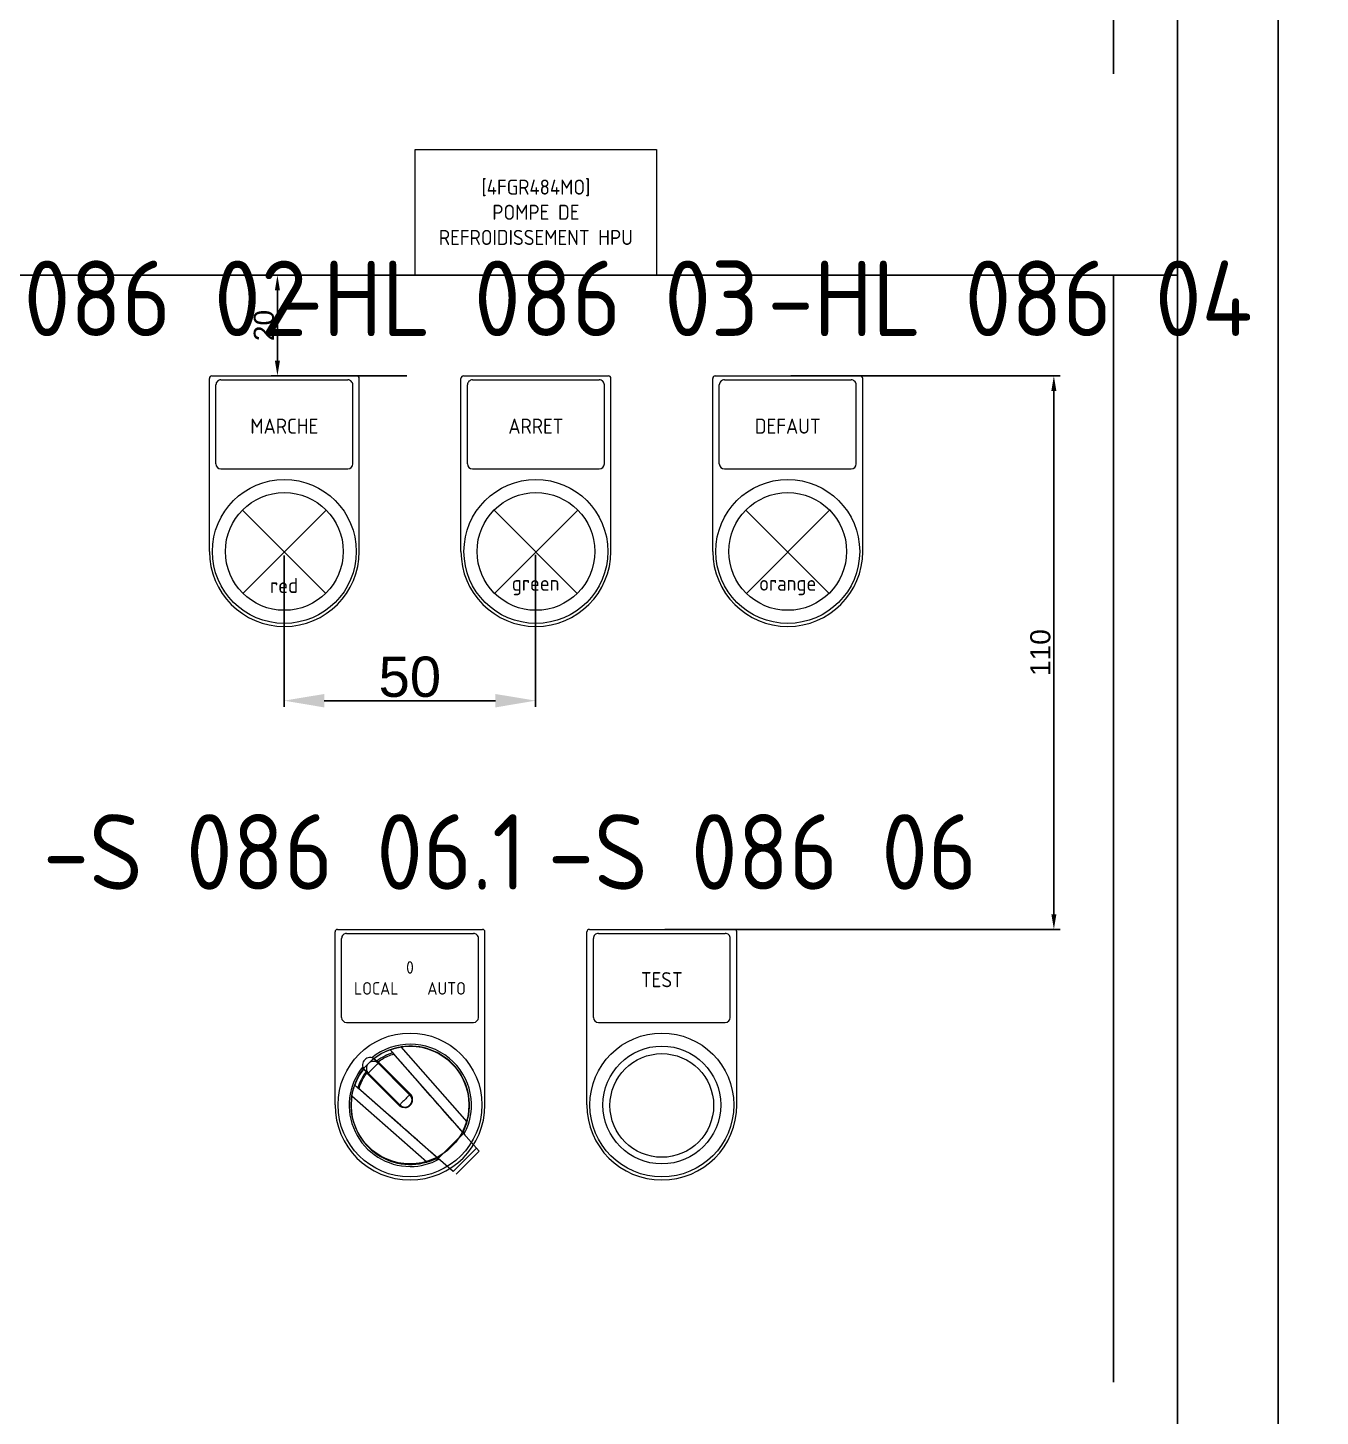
# Model space of a CAD drawing. Header units: millimetres. Extents: x 37984 to 70752, y 14140 to 37584.
# Drawn here: x 39704.7 to 39961.6, y 31952.7 to 32228.6 of the extents above; entities that cross this region are included whole.
import ezdxf
from ezdxf.enums import TextEntityAlignment as Align

# ---------------------------------------------------------------- set-up
doc = ezdxf.new("R2010")
doc.units = ezdxf.units.MM
doc.set_wipeout_variables(frame=1)
doc.layers.add('! NO PLOT !', color=7, linetype='Continuous', true_color=0xff75dd, plot=False)
doc.layers.add('000-PI-Oprema', color=30, linetype='Continuous', lineweight=5)
doc.layers.add('000-PI-ORMAR', color=2, linetype='Continuous')
doc.layers.add('000-PI_TEXT', color=7, linetype='Continuous')
doc.styles.add('PI0', font='isocpeur.ttf', dxfattribs={"width": 0.9})
doc.styles.get("Standard").update_dxf_attribs({"font": 'arial.ttf'})
doc.dimstyles.new('ISO-25', dxfattribs={"dimtxt": 4, "dimasz": 3, "dimexe": 1.25, "dimexo": 0.625, "dimtad": 1, "dimtxsty": 'Standard', "dimcen": 3, "dimadec": 0, "dimazin": 0, "dimtfac": 1, "dimtmove": 0, "dimatfit": 3, "dimfxl": 1, "dimarcsym": 0})
doc.dimstyles.new('ISO-25-lb', dxfattribs={"dimtxt": 8, "dimasz": 8, "dimexe": 1.25, "dimexo": 0.625, "dimtad": 1, "dimtxsty": 'Standard', "dimcen": 5, "dimadec": 0, "dimazin": 0, "dimtfac": 1, "dimtmove": 0, "dimatfit": 3, "dimfxl": 1, "dimarcsym": 0})

# ---------------------------------------------------------------- blocks, each defined once
blk = doc.blocks.new('*D656')
at = {"layer": '! NO PLOT !', "color": 0, "lineweight": -2, "ltscale": 0.25, "transparency": 16777216}
for p, q in [((39856.36, 32159.4), (39909.88, 32159.4)), ((39908.63, 32156.4), (39908.63, 32052.4)), ((39831.28, 32049.4), (39909.88, 32049.4))]:
    blk.add_line(p, q, dxfattribs=at)
at = {"layer": '! NO PLOT !', "color": 0, "ltscale": 0.25, "transparency": 16777216}
for points in [[(39908.13, 32156.4), (39909.13, 32156.4), (39908.63, 32159.4)], [(39908.13, 32052.4), (39909.13, 32052.4), (39908.63, 32049.4)]]:
    blk.add_solid(points, dxfattribs=at)
at = {"layer": 'Defpoints', "color": 0, "ltscale": 0.25, "transparency": 16777216}
for p in [(39855.73, 32159.4), (39830.66, 32049.4), (39908.63, 32049.4)]:
    blk.add_point(p, dxfattribs=at)
at = {"layer": '! NO PLOT !', "color": 0, "ltscale": 0.25, "transparency": 16777216, "insert": (39905.96, 32104.4), "char_height": 4, "attachment_point": 5, "rotation": 90}
blk.add_mtext('110', dxfattribs=at)
blk = doc.blocks.new('*D651')
at = {"layer": '! NO PLOT !', "color": 0, "lineweight": -2, "ltscale": 0.25, "transparency": 16777216}
for p, q in [((39780.03, 32179.4), (39753.06, 32179.4)), ((39754.31, 32162.4), (39754.31, 32176.4)), ((39780.03, 32159.4), (39753.06, 32159.4))]:
    blk.add_line(p, q, dxfattribs=at)
at = {"layer": '! NO PLOT !', "color": 0, "ltscale": 0.25, "transparency": 16777216}
for points in [[(39753.81, 32176.4), (39754.81, 32176.4), (39754.31, 32179.4)], [(39753.81, 32162.4), (39754.81, 32162.4), (39754.31, 32159.4)]]:
    blk.add_solid(points, dxfattribs=at)
at = {"layer": 'Defpoints', "color": 0, "ltscale": 0.25, "transparency": 16777216}
for p in [(39754.31, 32179.4), (39780.66, 32179.4), (39780.66, 32159.4)]:
    blk.add_point(p, dxfattribs=at)
at = {"layer": '! NO PLOT !', "color": 0, "ltscale": 0.25, "transparency": 16777216, "insert": (39751.64, 32169.4), "char_height": 4, "attachment_point": 5, "rotation": 90}
blk.add_mtext('20', dxfattribs=at)
blk = doc.blocks.new('podloska')
at = {"layer": '000-PI-Oprema'}
for p, q in [((43278.7, 39063.45), (43278.7, 39097.85)), ((43279.2, 39098.35), (43308, 39098.35)), ((43281, 39097.55), (43306.2, 39097.55)), ((43308.5, 39063.45), (43308.5, 39097.85)), ((43280, 39080.85), (43280, 39096.55)), ((43307.2, 39080.85), (43307.2, 39096.55)), ((43281, 39079.85), (43306.2, 39079.85))]:
    blk.add_line(p, q, dxfattribs=at)
blk.add_circle((43293.6, 39063.45), 14.3, dxfattribs=at)
at = {"layer": '000-PI-Oprema', "ltscale": 0.25}
blk.add_circle((43293.6, 39063.45), 11.7, dxfattribs=at)
at = {"layer": '000-PI-Oprema'}
for centre, radius, start, end in [((43279.2, 39097.85), 0.5, 90, 179.9998), ((43281, 39096.55), 1, 90, 180.0001), ((43306.2, 39096.55), 1, 359.9999, 90), ((43308, 39097.85), 0.5, 0.0002, 90), ((43281, 39080.85), 1, 180, 270), ((43306.2, 39080.85), 1, 270, 0), ((43293.6, 39063.45), 14.9, 180, 0)]:
    blk.add_arc(centre, radius, start, end, dxfattribs=at)
blk = doc.blocks.new('*D654')
at = {"layer": '! NO PLOT !', "color": 0, "linetype": 'Continuous', "lineweight": -2, "ltscale": 0.25, "transparency": 16777216}
for p, q in [((39755.63, 32123.73), (39755.63, 32093.6)), ((39805.63, 32123.83), (39805.63, 32093.6)), ((39763.63, 32094.85), (39797.63, 32094.85))]:
    blk.add_line(p, q, dxfattribs=at)
at = {"layer": '! NO PLOT !', "color": 0, "ltscale": 0.25, "transparency": 16777216}
for points in [[(39763.63, 32096.18), (39763.63, 32093.51), (39755.63, 32094.85)], [(39797.63, 32096.18), (39797.63, 32093.51), (39805.63, 32094.85)]]:
    blk.add_solid(points, dxfattribs=at)
at = {"layer": 'Defpoints', "color": 0, "ltscale": 0.25, "transparency": 16777216}
for p in [(39755.63, 32124.35), (39805.63, 32124.45), (39805.63, 32094.85)]:
    blk.add_point(p, dxfattribs=at)
at = {"layer": '! NO PLOT !', "color": 0, "ltscale": 0.25, "transparency": 16777216, "insert": (39780.63, 32099.55), "char_height": 8, "attachment_point": 5}
blk.add_mtext('50', dxfattribs=at)

msp = doc.modelspace()

# ---------------------------------------------------------------- wipeouts: each hides what was drawn before it
msp.add_wipeout([(39609.672, 32763.904), (40001.672, 32763.904), (40001.672, 30766.904), (39609.672, 30766.904)]).dxf.layer = '000-PI-ORMAR'

# ---------------------------------------------------------------- next in the draw order: linework, layer by layer
at = {"layer": '! NO PLOT !'}
for p, q in [((39953.184, 30849.154), (39953.184, 32689.154)), ((39933.184, 32684.154), (39933.184, 30854.154))]:
    msp.add_line(p, q, dxfattribs=at)
at = {"layer": '! NO PLOT !', "ltscale": 0.25}
for p, q in [((39920.511, 32439.404), (39920.511, 32219.404)), ((39933.184, 32179.404), (39678.184, 32179.404)), ((39920.511, 32179.404), (39920.511, 31959.404))]:
    msp.add_line(p, q, dxfattribs=at)
at = {"layer": '000-PI-Oprema'}
for p, q in [((39747.361, 32132.727), (39763.907, 32116.181)), ((39764.007, 32132.727), (39747.461, 32116.181)), ((39797.361, 32132.727), (39813.907, 32116.181)), ((39814.007, 32132.727), (39797.461, 32116.181)), ((39847.411, 32132.727), (39863.957, 32116.181)), ((39864.057, 32132.727), (39847.511, 32116.181)), ((39777.353, 32025.695), (39777.43, 32025.718)), ((39777.43, 32025.718), (39777.511, 32025.741)), ((39777.511, 32025.741), (39777.596, 32025.765)), ((39777.596, 32025.765), (39777.685, 32025.789)), ((39777.685, 32025.789), (39777.778, 32025.814)), ((39777.778, 32025.814), (39777.873, 32025.838)), ((39777.873, 32025.838), (39777.971, 32025.862)), ((39777.971, 32025.862), (39778.072, 32025.886)), ((39778.072, 32025.886), (39778.174, 32025.909)), ((39778.174, 32025.909), (39778.278, 32025.932)), ((39778.278, 32025.932), (39778.383, 32025.953)), ((39778.383, 32025.953), (39778.488, 32025.974)), ((39778.488, 32025.974), (39778.594, 32025.994)), ((39778.594, 32025.994), (39778.699, 32026.013)), ((39778.699, 32026.013), (39778.804, 32026.031)), ((39778.804, 32026.031), (39778.907, 32026.048)), ((39791.999, 32011.129), (39778.907, 32026.048)), ((39773.549, 32023.736), (39773.545, 32023.74)), ((39773.561, 32023.724), (39773.549, 32023.736)), ((39773.582, 32023.704), (39773.561, 32023.724)), ((39773.611, 32023.674), (39773.582, 32023.704)), ((39780.657, 32016.487), (39773.609, 32023.535)), ((39773.649, 32023.636), (39773.611, 32023.674)), ((39773.894, 32023.391), (39773.649, 32023.636)), ((39773.979, 32023.306), (39773.894, 32023.391)), ((39774.073, 32023.212), (39773.979, 32023.306)), ((39781.034, 32016.252), (39774.073, 32023.212)), ((39774.193, 32023.234), (39774.14, 32023.287)), ((39774.22, 32023.206), (39774.193, 32023.234)), ((39774.249, 32023.178), (39774.22, 32023.206)), ((39774.337, 32023.09), (39774.249, 32023.178)), ((39774.337, 32023.09), (39774.596, 32023.274)), ((39780.711, 32016.716), (39774.337, 32023.09)), ((39774.596, 32023.274), (39774.861, 32023.451)), ((39774.861, 32023.451), (39775.132, 32023.619)), ((39775.132, 32023.619), (39775.407, 32023.78)), ((39775.407, 32023.78), (39775.688, 32023.932)), ((39775.688, 32023.932), (39775.973, 32024.076)), ((39775.973, 32024.076), (39776.262, 32024.211)), ((39776.262, 32024.211), (39776.556, 32024.337)), ((39776.556, 32024.337), (39776.854, 32024.455)), ((39776.735, 32025.491), (39776.738, 32025.492)), ((39776.739, 32025.487), (39776.735, 32025.491)), ((39776.738, 32025.492), (39776.746, 32025.495)), ((39776.751, 32025.473), (39776.739, 32025.487)), ((39776.746, 32025.495), (39776.76, 32025.5)), ((39776.771, 32025.45), (39776.751, 32025.473)), ((39776.76, 32025.5), (39776.781, 32025.507)), ((39776.8, 32025.416), (39776.771, 32025.45)), ((39776.781, 32025.507), (39776.807, 32025.517)), ((39776.838, 32025.373), (39776.8, 32025.416)), ((39776.807, 32025.517), (39776.839, 32025.528)), ((39776.885, 32025.319), (39776.838, 32025.373)), ((39776.839, 32025.528), (39776.877, 32025.541)), ((39776.854, 32024.455), (39777.155, 32024.563)), ((39776.877, 32025.541), (39776.92, 32025.556)), ((39776.942, 32025.255), (39776.885, 32025.319)), ((39776.92, 32025.556), (39776.969, 32025.573)), ((39777.008, 32025.18), (39776.942, 32025.255)), ((39776.969, 32025.573), (39777.023, 32025.591)), ((39777.083, 32025.094), (39777.008, 32025.18)), ((39777.023, 32025.591), (39777.081, 32025.61)), ((39777.081, 32025.61), (39777.144, 32025.63)), ((39777.168, 32024.997), (39777.083, 32025.094)), ((39777.144, 32025.63), (39777.211, 32025.651)), ((39777.155, 32024.563), (39777.46, 32024.663)), ((39777.262, 32024.89), (39777.168, 32024.997)), ((39777.211, 32025.651), (39777.28, 32025.673)), ((39777.276, 32024.872), (39777.248, 32024.904)), ((39791.001, 32009.234), (39777.262, 32024.89)), ((39777.305, 32024.839), (39777.276, 32024.872)), ((39777.28, 32025.673), (39777.353, 32025.695)), ((39777.335, 32024.806), (39777.305, 32024.839)), ((39777.365, 32024.771), (39777.335, 32024.806)), ((39777.396, 32024.736), (39777.365, 32024.771)), ((39777.428, 32024.7), (39777.396, 32024.736)), ((39777.46, 32024.663), (39777.428, 32024.7)), ((39778.19, 32023.831), (39777.46, 32024.663)), ((39778.92, 32022.999), (39778.19, 32023.831)), ((39779.65, 32022.167), (39778.92, 32022.999)), ((39771.428, 32021.615), (39771.424, 32021.619)), ((39771.44, 32021.603), (39771.428, 32021.615)), ((39771.46, 32021.582), (39771.44, 32021.603)), ((39771.49, 32021.553), (39771.46, 32021.582)), ((39771.528, 32021.515), (39771.49, 32021.553)), ((39771.575, 32021.468), (39771.528, 32021.515)), ((39771.544, 32020.032), (39771.713, 32020.303)), ((39771.631, 32021.411), (39771.575, 32021.468)), ((39779.137, 32014.047), (39771.629, 32021.555)), ((39771.697, 32021.345), (39771.631, 32021.411)), ((39771.773, 32021.27), (39771.697, 32021.345)), ((39771.713, 32020.303), (39771.89, 32020.568)), ((39771.858, 32021.185), (39771.773, 32021.27)), ((39771.952, 32021.091), (39771.858, 32021.185)), ((39771.958, 32020.944), (39771.877, 32021.024)), ((39771.89, 32020.568), (39772.074, 32020.827)), ((39778.912, 32014.13), (39771.952, 32021.091)), ((39771.986, 32020.915), (39771.958, 32020.944)), ((39772.074, 32020.827), (39771.986, 32020.915)), ((39778.448, 32014.453), (39772.074, 32020.827)), ((39780.38, 32021.336), (39779.65, 32022.167)), ((39781.109, 32020.504), (39780.38, 32021.336)), ((39781.839, 32019.673), (39781.109, 32020.504)), ((39769.35, 32017.386), (39769.375, 32017.478)), ((39769.375, 32017.478), (39769.399, 32017.567)), ((39769.399, 32017.567), (39769.423, 32017.653)), ((39769.423, 32017.653), (39769.446, 32017.734)), ((39769.446, 32017.734), (39769.469, 32017.811)), ((39769.469, 32017.811), (39769.491, 32017.883)), ((39769.491, 32017.883), (39769.512, 32017.953)), ((39769.512, 32017.953), (39769.534, 32018.02)), ((39769.534, 32018.02), (39769.554, 32018.082)), ((39769.554, 32018.082), (39769.573, 32018.141)), ((39769.573, 32018.141), (39769.591, 32018.195)), ((39769.591, 32018.195), (39769.608, 32018.244)), ((39769.608, 32018.244), (39769.623, 32018.287)), ((39769.623, 32018.287), (39769.636, 32018.325)), ((39769.636, 32018.325), (39769.647, 32018.357)), ((39769.647, 32018.357), (39769.656, 32018.383)), ((39769.656, 32018.383), (39769.664, 32018.403)), ((39769.664, 32018.403), (39769.669, 32018.418)), ((39769.669, 32018.418), (39769.672, 32018.426)), ((39769.672, 32018.426), (39769.673, 32018.429)), ((39769.677, 32018.425), (39769.673, 32018.429)), ((39769.691, 32018.413), (39769.677, 32018.425)), ((39769.714, 32018.393), (39769.691, 32018.413)), ((39769.747, 32018.364), (39769.714, 32018.393)), ((39769.791, 32018.326), (39769.747, 32018.364)), ((39769.844, 32018.278), (39769.791, 32018.326)), ((39769.909, 32018.222), (39769.844, 32018.278)), ((39769.984, 32018.156), (39769.909, 32018.222)), ((39770.07, 32018.081), (39769.984, 32018.156)), ((39770.166, 32017.996), (39770.07, 32018.081)), ((39770.274, 32017.902), (39770.166, 32017.996)), ((39770.292, 32017.888), (39770.26, 32017.916)), ((39785.93, 32004.163), (39770.274, 32017.902)), ((39770.324, 32017.859), (39770.292, 32017.888)), ((39770.358, 32017.829), (39770.324, 32017.859)), ((39770.393, 32017.799), (39770.358, 32017.829)), ((39770.428, 32017.768), (39770.393, 32017.799)), ((39770.464, 32017.736), (39770.428, 32017.768)), ((39770.501, 32017.704), (39770.464, 32017.736)), ((39770.501, 32017.704), (39770.601, 32018.009)), ((39771.333, 32016.974), (39770.501, 32017.704)), ((39770.601, 32018.009), (39770.709, 32018.31)), ((39770.709, 32018.31), (39770.827, 32018.607)), ((39770.827, 32018.607), (39770.953, 32018.901)), ((39770.953, 32018.901), (39771.088, 32019.191)), ((39771.088, 32019.191), (39771.232, 32019.476)), ((39771.232, 32019.476), (39771.384, 32019.756)), ((39771.384, 32019.756), (39771.544, 32020.032)), ((39782.568, 32018.842), (39781.839, 32019.673)), ((39783.298, 32018.01), (39782.568, 32018.842)), ((39784.756, 32016.348), (39783.298, 32018.01)), ((39769.116, 32016.257), (39769.133, 32016.36)), ((39784.034, 32003.165), (39769.116, 32016.257)), ((39769.133, 32016.36), (39769.151, 32016.464)), ((39769.151, 32016.464), (39769.169, 32016.57)), ((39769.169, 32016.57), (39769.189, 32016.675)), ((39769.189, 32016.675), (39769.21, 32016.781)), ((39769.21, 32016.781), (39769.232, 32016.886)), ((39769.232, 32016.886), (39769.255, 32016.99)), ((39769.255, 32016.99), (39769.278, 32017.092)), ((39769.278, 32017.092), (39769.302, 32017.192)), ((39769.302, 32017.192), (39769.326, 32017.291)), ((39769.326, 32017.291), (39769.35, 32017.386)), ((39772.165, 32016.244), (39771.333, 32016.974)), ((39772.997, 32015.514), (39772.165, 32016.244)), ((39773.828, 32014.784), (39772.997, 32015.514)), ((39774.66, 32014.054), (39773.828, 32014.784)), ((39781.117, 32016.027), (39780.657, 32016.487)), ((39780.76, 32016.664), (39780.711, 32016.716)), ((39780.807, 32016.61), (39780.76, 32016.664)), ((39780.852, 32016.554), (39780.807, 32016.61)), ((39780.894, 32016.496), (39780.852, 32016.554)), ((39780.852, 32014.615), (39780.894, 32014.673)), ((39780.934, 32016.436), (39780.894, 32016.496)), ((39780.894, 32014.673), (39780.934, 32014.733)), ((39780.971, 32016.374), (39780.934, 32016.436)), ((39780.934, 32014.733), (39780.971, 32014.795)), ((39781.005, 32016.311), (39780.971, 32016.374)), ((39780.971, 32014.795), (39781.005, 32014.858)), ((39781.036, 32016.246), (39781.005, 32016.311)), ((39781.005, 32014.858), (39781.036, 32014.923)), ((39781.064, 32016.18), (39781.036, 32016.246)), ((39781.036, 32014.923), (39781.064, 32014.989)), ((39781.089, 32016.113), (39781.064, 32016.18)), ((39781.064, 32014.989), (39781.089, 32015.056)), ((39781.112, 32016.045), (39781.089, 32016.113)), ((39781.089, 32015.056), (39781.112, 32015.125)), ((39781.131, 32015.976), (39781.112, 32016.045)), ((39781.112, 32015.125), (39781.131, 32015.194)), ((39781.147, 32015.906), (39781.131, 32015.976)), ((39781.131, 32015.194), (39781.147, 32015.264)), ((39781.159, 32015.835), (39781.147, 32015.906)), ((39781.147, 32015.264), (39781.16, 32015.334)), ((39781.169, 32015.764), (39781.159, 32015.835)), ((39781.16, 32015.334), (39781.169, 32015.406)), ((39781.176, 32015.692), (39781.169, 32015.764)), ((39781.169, 32015.406), (39781.176, 32015.477)), ((39781.179, 32015.621), (39781.176, 32015.692)), ((39781.176, 32015.477), (39781.179, 32015.549)), ((39781.179, 32015.549), (39781.179, 32015.621)), ((39785.485, 32015.518), (39784.756, 32016.348)), ((39786.214, 32014.687), (39785.485, 32015.518)), ((39786.943, 32013.856), (39786.214, 32014.687)), ((39775.491, 32013.325), (39774.66, 32014.054)), ((39776.322, 32012.595), (39775.491, 32013.325)), ((39777.153, 32011.866), (39776.322, 32012.595)), ((39778.5, 32014.404), (39778.448, 32014.453)), ((39778.554, 32014.356), (39778.5, 32014.404)), ((39778.61, 32014.312), (39778.554, 32014.356)), ((39778.668, 32014.269), (39778.61, 32014.312)), ((39778.728, 32014.23), (39778.668, 32014.269)), ((39778.79, 32014.193), (39778.728, 32014.23)), ((39778.853, 32014.159), (39778.79, 32014.193)), ((39778.917, 32014.128), (39778.853, 32014.159)), ((39778.984, 32014.1), (39778.917, 32014.128)), ((39779.051, 32014.074), (39778.984, 32014.1)), ((39779.119, 32014.052), (39779.051, 32014.074)), ((39779.188, 32014.033), (39779.119, 32014.052)), ((39779.258, 32014.017), (39779.188, 32014.033)), ((39779.329, 32014.004), (39779.258, 32014.017)), ((39779.4, 32013.995), (39779.329, 32014.004)), ((39779.472, 32013.988), (39779.4, 32013.995)), ((39779.543, 32013.985), (39779.472, 32013.988)), ((39779.615, 32013.985), (39779.543, 32013.985)), ((39779.615, 32013.985), (39779.687, 32013.988)), ((39779.687, 32013.988), (39779.758, 32013.995)), ((39779.758, 32013.995), (39779.829, 32014.004)), ((39779.829, 32014.004), (39779.9, 32014.017)), ((39779.9, 32014.017), (39779.97, 32014.033)), ((39779.97, 32014.033), (39780.039, 32014.052)), ((39780.039, 32014.052), (39780.108, 32014.074)), ((39780.108, 32014.074), (39780.175, 32014.1)), ((39780.175, 32014.1), (39780.241, 32014.128)), ((39780.241, 32014.128), (39780.306, 32014.159)), ((39780.306, 32014.159), (39780.369, 32014.193)), ((39780.369, 32014.193), (39780.43, 32014.23)), ((39780.43, 32014.23), (39780.49, 32014.269)), ((39780.49, 32014.269), (39780.548, 32014.312)), ((39780.548, 32014.312), (39780.605, 32014.356)), ((39780.605, 32014.356), (39780.659, 32014.404)), ((39780.659, 32014.404), (39780.711, 32014.453)), ((39780.711, 32014.453), (39780.76, 32014.505)), ((39780.76, 32014.505), (39780.807, 32014.559)), ((39780.807, 32014.559), (39780.852, 32014.615)), ((39787.672, 32013.026), (39786.943, 32013.856)), ((39789.129, 32011.365), (39787.672, 32013.026)), ((39778.815, 32010.408), (39777.153, 32011.866)), ((39779.646, 32009.678), (39778.815, 32010.408)), ((39780.477, 32008.949), (39779.646, 32009.678)), ((39789.858, 32010.535), (39789.129, 32011.365)), ((39791.314, 32008.875), (39789.858, 32010.535)), ((39790.174, 32010.175), (39790.175, 32010.176)), ((39791, 32009.233), (39791.001, 32009.234)), ((39791.32, 32008.871), (39791.001, 32009.234)), ((39791.334, 32009.166), (39791.337, 32009.229)), ((39791.336, 32009.103), (39791.334, 32009.166)), ((39791.337, 32009.229), (39791.345, 32009.294)), ((39791.345, 32009.294), (39791.358, 32009.359)), ((39791.358, 32009.359), (39791.375, 32009.426)), ((39791.375, 32009.426), (39791.396, 32009.495)), ((39791.396, 32009.495), (39791.422, 32009.565)), ((39791.422, 32009.565), (39791.45, 32009.638)), ((39791.45, 32009.638), (39791.482, 32009.713)), ((39791.482, 32009.713), (39791.556, 32009.883)), ((39791.556, 32009.883), (39791.632, 32010.07)), ((39791.632, 32010.07), (39791.71, 32010.27)), ((39791.71, 32010.27), (39791.788, 32010.48)), ((39791.788, 32010.48), (39791.863, 32010.696)), ((39791.863, 32010.696), (39791.934, 32010.914)), ((39791.934, 32010.914), (39791.999, 32011.129)), ((39781.308, 32008.221), (39780.477, 32008.949)), ((39782.138, 32007.492), (39781.308, 32008.221)), ((39784.629, 32005.306), (39782.138, 32007.492)), ((39786.289, 32003.849), (39791.314, 32008.875)), ((39786.293, 32003.844), (39791.32, 32008.871)), ((39793.893, 32005.939), (39791.32, 32008.871)), ((39791.344, 32009.042), (39791.336, 32009.103)), ((39791.357, 32008.981), (39791.344, 32009.042)), ((39791.375, 32008.922), (39791.357, 32008.981)), ((39791.398, 32008.863), (39791.375, 32008.922)), ((39791.427, 32008.803), (39791.398, 32008.863)), ((39791.461, 32008.744), (39791.427, 32008.803)), ((39791.499, 32008.684), (39791.461, 32008.744)), ((39791.543, 32008.624), (39791.499, 32008.684)), ((39791.591, 32008.564), (39791.543, 32008.624)), ((39791.643, 32008.503), (39791.591, 32008.564)), ((39786.289, 32003.849), (39784.629, 32005.306)), ((39784.988, 32004.989), (39784.989, 32004.99)), ((39785.231, 32003.588), (39785.345, 32003.636)), ((39785.345, 32003.636), (39785.451, 32003.682)), ((39785.451, 32003.682), (39785.525, 32003.713)), ((39785.525, 32003.713), (39785.598, 32003.742)), ((39785.598, 32003.742), (39785.669, 32003.767)), ((39785.669, 32003.767), (39785.738, 32003.789)), ((39785.738, 32003.789), (39785.806, 32003.806)), ((39785.806, 32003.806), (39785.871, 32003.819)), ((39785.871, 32003.819), (39785.935, 32003.827)), ((39785.93, 32004.163), (39785.931, 32004.164)), ((39786.293, 32003.844), (39785.93, 32004.163)), ((39785.935, 32003.827), (39785.998, 32003.83)), ((39786.06, 32003.827), (39785.998, 32003.83)), ((39786.122, 32003.82), (39786.06, 32003.827)), ((39786.183, 32003.807), (39786.122, 32003.82)), ((39786.243, 32003.789), (39786.183, 32003.807)), ((39786.302, 32003.765), (39786.243, 32003.789)), ((39789.225, 32001.271), (39786.293, 32003.844)), ((39786.361, 32003.737), (39786.302, 32003.765)), ((39786.42, 32003.703), (39786.361, 32003.737)), ((39786.479, 32003.664), (39786.42, 32003.703)), ((39786.539, 32003.621), (39786.479, 32003.664)), ((39789.225, 32001.271), (39793.893, 32005.939)), ((39789.848, 32000.724), (39794.44, 32005.316)), ((39794.44, 32005.316), (39793.893, 32005.939)), ((39784.034, 32003.165), (39784.171, 32003.206)), ((39784.171, 32003.206), (39784.309, 32003.249)), ((39784.309, 32003.249), (39784.448, 32003.295)), ((39784.448, 32003.295), (39784.586, 32003.342)), ((39784.586, 32003.342), (39784.722, 32003.39)), ((39784.722, 32003.39), (39784.856, 32003.439)), ((39784.856, 32003.439), (39784.986, 32003.489)), ((39784.986, 32003.489), (39785.111, 32003.539)), ((39785.111, 32003.539), (39785.231, 32003.588)), ((39786.6, 32003.573), (39786.539, 32003.621)), ((39786.661, 32003.521), (39786.6, 32003.573))]:
    msp.add_line(p, q, dxfattribs=at)
msp.add_lwpolyline([(39781.684, 32204.404), (39829.684, 32204.404), (39829.684, 32179.404), (39781.684, 32179.404)], close=True, dxfattribs=at)
for points in [[(39773.131, 32023.849), (39772.882, 32023.911), (39772.623, 32023.924), (39772.363, 32023.887), (39772.111, 32023.8), (39771.877, 32023.668), (39771.669, 32023.495), (39771.496, 32023.287), (39771.364, 32023.053), (39771.277, 32022.801), (39771.24, 32022.541), (39771.252, 32022.281), (39771.315, 32022.033)], [(39774.375, 32022.769), (39774.163, 32022.942), (39773.922, 32023.071), (39773.66, 32023.15), (39773.387, 32023.177), (39773.114, 32023.15), (39772.852, 32023.07), (39772.61, 32022.94), (39772.398, 32022.766), (39772.224, 32022.554), (39772.094, 32022.312), (39772.014, 32022.05), (39771.987, 32021.777), (39772.013, 32021.504), (39772.093, 32021.242), (39772.221, 32021.001), (39772.395, 32020.789)], [(39773.609, 32023.535), (39773.386, 32023.716), (39773.131, 32023.849)], [(39771.315, 32022.033), (39771.447, 32021.778), (39771.629, 32021.555)], [(39774.375, 32022.769), (39774.344, 32022.761), (39774.277, 32022.716), (39774.175, 32022.635), (39774.043, 32022.52), (39773.886, 32022.378), (39773.71, 32022.212), (39773.52, 32022.03), (39773.326, 32021.838), (39773.134, 32021.643), (39772.952, 32021.454), (39772.786, 32021.278), (39772.643, 32021.12), (39772.529, 32020.988), (39772.448, 32020.887), (39772.403, 32020.819), (39772.395, 32020.789)], [(39780.657, 32016.487), (39780.627, 32016.479), (39780.559, 32016.434), (39780.458, 32016.352), (39780.326, 32016.238), (39780.168, 32016.096), (39779.992, 32015.93), (39779.803, 32015.747), (39779.608, 32015.555), (39779.416, 32015.361), (39779.234, 32015.172), (39779.068, 32014.996), (39778.926, 32014.838), (39778.811, 32014.706), (39778.73, 32014.605), (39778.685, 32014.537), (39778.677, 32014.507)], [(39778.677, 32014.507), (39778.889, 32014.333), (39779.131, 32014.204), (39779.393, 32014.125), (39779.666, 32014.098), (39779.939, 32014.125), (39780.201, 32014.205), (39780.443, 32014.334), (39780.655, 32014.509), (39780.829, 32014.721), (39780.959, 32014.963), (39781.039, 32015.225), (39781.066, 32015.498), (39781.039, 32015.771), (39780.96, 32016.033), (39780.831, 32016.275), (39780.657, 32016.487)]]:
    msp.add_lwpolyline(points, dxfattribs=at)
msp.add_circle((39830.709, 32014.404), 10.3, dxfattribs=at)
for centre, radius, start, end in [((39780.725, 32014.439), 12.15, 332.06339, 129.08147), ((39780.725, 32014.439), 11.75, 343.63927, 98.89794), ((39780.725, 32014.439), 11.75, 109.84984, 128.23046), ((39780.725, 32014.439), 11.01, 126.64371, 127.16937), ((39780.711, 32014.453), 11.01, 108.33018, 126.64371), ((39780.725, 32014.439), 11.01, 108.33018, 108.33753), ((39780.725, 32014.439), 12.15, 140.91853, 270), ((39780.725, 32014.439), 11.75, 142.33437, 160.15016), ((39780.711, 32014.453), 11.01, 143.35629, 161.66982), ((39780.725, 32014.439), 11.75, 141.76954, 142.33437), ((39780.725, 32014.439), 11.01, 142.83063, 143.35629), ((39780.725, 32014.439), 11.01, 161.66247, 161.66982), ((39780.725, 32014.439), 11.75, 171.10206, 286.36073), ((39780.725, 32014.439), 12.15, 270, 297.93658)]:
    msp.add_arc(centre, radius, start, end, dxfattribs=at)

# ---------------------------------------------------------------- next in the draw order: block references
for p in [(-3537.912, -6938.947), (-3487.912, -6938.947), (-3437.862, -6938.947), (-3512.937, -7048.947), (-3462.887, -7048.947)]:
    msp.add_blockref('podloska', p, dxfattribs=at)

# ---------------------------------------------------------------- next in the draw order: texts
at = {"layer": '! NO PLOT !', "char_height": 3, "width": 27.82747, "attachment_point": 5, "style": 'PI0'}
for s, insert in [('{\\fISOCPEUR|b0|i0|c238|p34;red}', (39755.634, 32117.75)), ('{\\fISOCPEUR|b0|i0|c238|p34;green}', (39805.634, 32117.75)), ('{\\fISOCPEUR|b0|i0|c238|p34;orange}', (39855.734, 32117.75))]:
    msp.add_mtext(s, dxfattribs=dict(at, insert=insert))
at = {"layer": '000-PI_TEXT', "style": 'PI0', "width": 0.9}
for s, p in [('-HL 086 02', (39712.462, 32174.824)), ('-HL 086 03', (39802.087, 32174.824)), ('-HL 086 04', (39899.917, 32174.824)), ('-S 086 06.1', (39755.722, 32064.824)), ('-S 086 06', (39850.709, 32064.824))]:
    msp.add_text(s, height=15, dxfattribs=at).set_placement(p, align=Align.MIDDLE)
at = {"layer": '000-PI_TEXT', "linetype": 'Continuous', "insert": (39781.684, 32191.904), "char_height": 3, "width": 48, "attachment_point": 4, "style": 'PI0'}
msp.add_mtext('\\pxqc;{\\fISOCPEUR|b0|i0|c238|p34;[4FGR484MO]\\PPOMPE DE REFROIDISSEMENT HPU}', dxfattribs=at)
at = {"layer": '000-PI_TEXT', "attachment_point": 5, "style": 'PI0'}
for s, insert, char_height, width in [('{\\fISOCPEUR|b0|i0|c238|p34;MARCHE}', (39755.684, 32149.404), 3, 27.82747), ('{\\fISOCPEUR|b0|i0|c238|p34;ARRET}', (39805.684, 32149.404), 3, 27.82747), ('{\\fISOCPEUR|b0|i0|c238|p34;DEFAUT}', (39855.734, 32149.404), 3, 27.82747), ('{\\fISOCPEUR|b0|i0|c238|p34;0}\\PLOCAL    {\\fISOCPEUR|b0|i0|c238|p34;AUTO}', (39780.659, 32039.754), 2.5, 24.5), ('{\\fISOCPEUR|b0|i0|c238|p34;TEST}', (39830.709, 32039.404), 3, 24.5)]:
    msp.add_mtext(s, dxfattribs=dict(at, insert=insert, char_height=char_height, width=width))

# ---------------------------------------------------------------- next in the draw order: dimensions: what is measured, and where the dimension line sits
at = {"layer": '! NO PLOT !', "ltscale": 0.25}
dim = msp.add_linear_dim(base=(39754.311, 32179.404), p1=(39780.659, 32159.404), p2=(39780.659, 32179.404), angle=90, dimstyle='ISO-25', dxfattribs=at)
dim.commit()
dim.dimension.update_dxf_attribs({"geometry": '*D651', "text_midpoint": (39751.644, 32169.404)})
dim = msp.add_linear_dim(base=(39908.627, 32049.404), p1=(39855.734, 32159.404), p2=(39830.659, 32049.404), angle=90, dimstyle='ISO-25', dxfattribs=at)
dim.commit()
dim.dimension.update_dxf_attribs({"geometry": '*D656', "text_midpoint": (39908.627, 32104.404), "dimtype": 160})
dim = msp.add_linear_dim(base=(39805.634, 32094.845), p1=(39755.634, 32124.354), p2=(39805.634, 32124.454), dimstyle='ISO-25-lb', dxfattribs=at)
dim.commit()
dim.dimension.update_dxf_attribs({"geometry": '*D654', "text_midpoint": (39780.634, 32099.555)})

doc.saveas('drawing.dxf')
